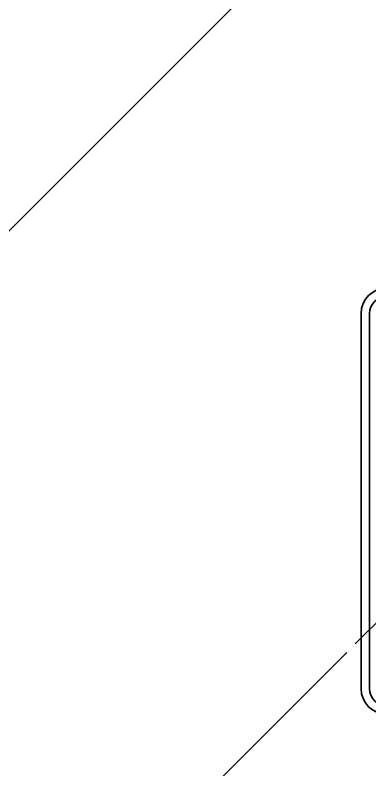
# Model space of a CAD drawing. Header units: inches. Extents: x 258415 to 640093, y 441672 to 945769.
# Drawn here: x 320706.2 to 320789.4, y 459971 to 460148.1 of the extents above; entities that cross this region are included whole.
import ezdxf

# ---------------------------------------------------------------- set-up
doc = ezdxf.new("R2010")
doc.units = ezdxf.units.IN
doc.header["$MEASUREMENT"] = 0
for name, color, linetype, lineweight in [('Beschlag', 5, 'Continuous', 35), ('CQ Glass Door', 4, 'Continuous', 0), ('CQ Hardware Accs.', 1, 'Continuous', 0)]:
    doc.layers.add(name, color=color, linetype=linetype, lineweight=lineweight)
doc.layers.add('CQ text label', color=3, linetype='Continuous')

# ---------------------------------------------------------------- blocks, each defined once
blk = doc.blocks.new('mwe agitus L_7110 elevation')
at = {"layer": 'Beschlag'}
for p, q in [((114826.69, 8068.08), (114826.69, 8156.08)), ((114828.69, 8068.08), (114828.69, 8156.08))]:
    blk.add_line(p, q, dxfattribs=at)
for centre, radius, start, end in [((114832.69, 8156.08), 6, 90, 180), ((114832.69, 8156.08), 4, 90, 180), ((114832.69, 8068.08), 6, 180, 270), ((114832.69, 8068.08), 4, 180, 270)]:
    blk.add_arc(centre, radius, start, end, dxfattribs=at)
blk = doc.blocks.new('FF-12 ELEVATION GLASS DOOR')
at = {"layer": 'CQ Glass Door', "lineweight": 0}
h = blk.add_hatch(dxfattribs=at)
h.set_pattern_fill('AR-RROOF', color=134, scale=300, angle=45)
h.set_pattern_definition([(45, (99007.84, -30582.87), (254.55844, 678.82251), [4500, -600, 1500, -300]), (45, (99183.9, -30194.66), (-494.26764, 70.00357), [900, -99, 1800, -225]), (45, (98933.6, -30296.49), (960.958116, 1245.21504), [2400, -420, 1200, -300])])
h.paths.add_polyline_path([(320076.46, 452520.68), (319656.13, 452520.68), (319656.13, 450320.66), (320076.46, 450320.66)])
h.paths.add_polyline_path([(320784.46, 452520.68), (320078.46, 452520.68), (320078.46, 450322.66), (320784.46, 450322.66)])
h.paths.add_polyline_path([(320786.46, 452520.68), (320876.13, 452520.68), (320876.13, 450320.66), (320786.46, 450320.66)])
at = {"layer": 'CQ Hardware Accs.'}
blk.add_blockref('mwe agitus L_7110 elevation', (205961.13, 442498.82, 0), dxfattribs=at)

msp = doc.modelspace()

# ---------------------------------------------------------------- block references
at = {"layer": 'CQ text label'}
msp.add_blockref('FF-12 ELEVATION GLASS DOOR', (-0.452, 9423.153, 0), dxfattribs=at)

doc.saveas('drawing.dxf')
